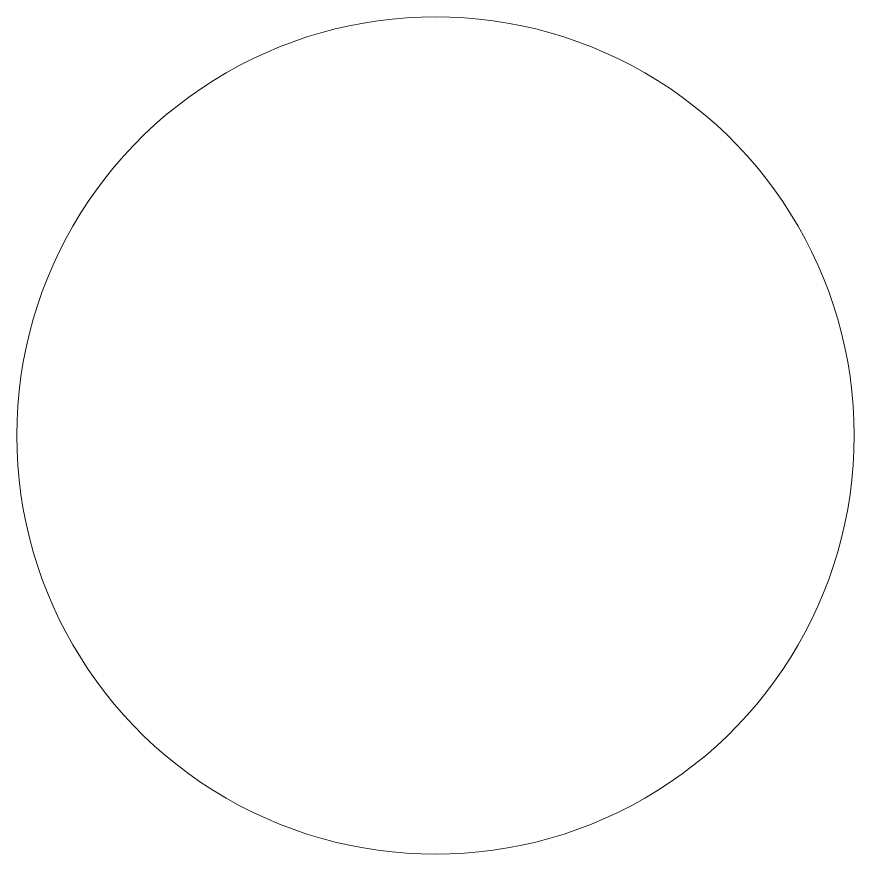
# Model space of a CAD drawing. Header units: centimetres. Extents: x -20.3 to 20.3, y -34.1 to 34.1.
# Drawn here: x -8.728 to -7.548, y -33.856 to -32.676 of the extents above; entities that cross this region are included whole.
import ezdxf

# ---------------------------------------------------------------- set-up
doc = ezdxf.new("R2010")
doc.units = ezdxf.units.CM
doc.header["$MEASUREMENT"] = 0
doc.layers.add('layer 1', color=7, linetype='Continuous')

msp = doc.modelspace()

# ---------------------------------------------------------------- linework, layer by layer
at = {"layer": 'layer 1', "color": 1, "lineweight": 9}
msp.add_open_spline([(-7.54798, -33.26569), (-7.54798, -33.26569), (-7.54837, -33.24467), (-7.54837, -33.24467), (-7.54837, -33.24467), (-7.54837, -33.24467), (-7.54956, -33.22378), (-7.54956, -33.22378), (-7.54956, -33.22378), (-7.54956, -33.22378), (-7.55137, -33.20302), (-7.55137, -33.20302), (-7.55137, -33.20302), (-7.55137, -33.20302), (-7.55392, -33.18241), (-7.55392, -33.18241), (-7.55392, -33.18241), (-7.55392, -33.18241), (-7.5572, -33.16198), (-7.5572, -33.16198), (-7.5572, -33.16198), (-7.5572, -33.16198), (-7.56118, -33.14173), (-7.56118, -33.14173), (-7.56118, -33.14173), (-7.56118, -33.14173), (-7.56586, -33.12169), (-7.56586, -33.12169), (-7.56586, -33.12169), (-7.56586, -33.12169), (-7.57122, -33.10187), (-7.57122, -33.10187), (-7.57122, -33.10187), (-7.57122, -33.10187), (-7.57726, -33.08229), (-7.57726, -33.08229), (-7.57726, -33.08229), (-7.57726, -33.08229), (-7.58396, -33.06296), (-7.58396, -33.06296), (-7.58396, -33.06296), (-7.58396, -33.06296), (-7.59131, -33.0439), (-7.59131, -33.0439), (-7.59131, -33.0439), (-7.59131, -33.0439), (-7.59931, -33.02513), (-7.59931, -33.02513), (-7.59931, -33.02513), (-7.59931, -33.02513), (-7.60795, -33.00665), (-7.60795, -33.00665), (-7.60795, -33.00665), (-7.60795, -33.00665), (-7.61721, -32.9885), (-7.61721, -32.9885), (-7.61721, -32.9885), (-7.61721, -32.9885), (-7.62709, -32.97068), (-7.62709, -32.97068), (-7.62709, -32.97068), (-7.62709, -32.97068), (-7.63757, -32.95321), (-7.63757, -32.95321), (-7.63757, -32.95321), (-7.63757, -32.95321), (-7.64865, -32.93611), (-7.64865, -32.93611), (-7.64865, -32.93611), (-7.64865, -32.93611), (-7.66034, -32.9194), (-7.66034, -32.9194), (-7.66034, -32.9194), (-7.66034, -32.9194), (-7.6726, -32.90308), (-7.6726, -32.90308), (-7.6726, -32.90308), (-7.6726, -32.90308), (-7.68542, -32.88718), (-7.68542, -32.88718), (-7.68542, -32.88718), (-7.68542, -32.88718), (-7.69882, -32.87172), (-7.69882, -32.87172), (-7.69882, -32.87172), (-7.69882, -32.87172), (-7.71276, -32.8567), (-7.71276, -32.8567), (-7.71276, -32.8567), (-7.71276, -32.8567), (-7.72724, -32.84215), (-7.72724, -32.84215), (-7.72724, -32.84215), (-7.72724, -32.84215), (-7.74226, -32.82808), (-7.74226, -32.82808), (-7.74226, -32.82808), (-7.74226, -32.82808), (-7.7578, -32.81451), (-7.7578, -32.81451), (-7.7578, -32.81451), (-7.7578, -32.81451), (-7.77386, -32.80145), (-7.77386, -32.80145), (-7.77386, -32.80145), (-7.77386, -32.80145), (-7.79042, -32.78892), (-7.79042, -32.78892), (-7.79042, -32.78892), (-7.79042, -32.78892), (-7.80748, -32.77695), (-7.80748, -32.77695), (-7.80748, -32.77695), (-7.80748, -32.77695), (-7.82502, -32.76553), (-7.82502, -32.76553), (-7.82502, -32.76553), (-7.82502, -32.76553), (-7.84289, -32.75479), (-7.84289, -32.75479), (-7.84289, -32.75479), (-7.84289, -32.75479), (-7.8614, -32.74454), (-7.8614, -32.74454), (-7.8614, -32.74454), (-7.8614, -32.74454), (-7.88006, -32.73505), (-7.88006, -32.73505), (-7.88006, -32.73505), (-7.88006, -32.73505), (-7.89896, -32.72627), (-7.89896, -32.72627), (-7.89896, -32.72627), (-7.89896, -32.72627), (-7.91808, -32.71819), (-7.91808, -32.71819), (-7.91808, -32.71819), (-7.91808, -32.71819), (-7.93742, -32.71081), (-7.93742, -32.71081), (-7.93742, -32.71081), (-7.93742, -32.71081), (-7.95694, -32.70414), (-7.95694, -32.70414), (-7.95694, -32.70414), (-7.95694, -32.70414), (-7.97664, -32.69816), (-7.97664, -32.69816), (-7.97664, -32.69816), (-7.97664, -32.69816), (-7.99648, -32.69289), (-7.99648, -32.69289), (-7.99648, -32.69289), (-7.99648, -32.69289), (-8.01646, -32.68832), (-8.01646, -32.68832), (-8.01646, -32.68832), (-8.01646, -32.68832), (-8.03655, -32.68446), (-8.03655, -32.68446), (-8.03655, -32.68446), (-8.03655, -32.68446), (-8.05674, -32.6813), (-8.05674, -32.6813), (-8.05674, -32.6813), (-8.05674, -32.6813), (-8.07699, -32.67884), (-8.07699, -32.67884), (-8.07699, -32.67884), (-8.07699, -32.67884), (-8.09731, -32.67708), (-8.09731, -32.67708), (-8.09731, -32.67708), (-8.09731, -32.67708), (-8.11766, -32.67602), (-8.11766, -32.67602), (-8.11766, -32.67602), (-8.11766, -32.67602), (-8.13803, -32.67563), (-8.13803, -32.67563), (-8.13803, -32.67563), (-8.13803, -32.67563), (-8.1584, -32.67602), (-8.1584, -32.67602), (-8.1584, -32.67602), (-8.1584, -32.67602), (-8.17875, -32.67708), (-8.17875, -32.67708), (-8.17875, -32.67708), (-8.17875, -32.67708), (-8.19906, -32.67884), (-8.19906, -32.67884), (-8.19906, -32.67884), (-8.19906, -32.67884), (-8.21932, -32.6813), (-8.21932, -32.6813), (-8.21932, -32.6813), (-8.21932, -32.6813), (-8.2395, -32.68446), (-8.2395, -32.68446), (-8.2395, -32.68446), (-8.2395, -32.68446), (-8.25959, -32.68832), (-8.25959, -32.68832), (-8.25959, -32.68832), (-8.25959, -32.68832), (-8.27957, -32.69289), (-8.27957, -32.69289), (-8.27957, -32.69289), (-8.27957, -32.69289), (-8.29941, -32.69816), (-8.29941, -32.69816), (-8.29941, -32.69816), (-8.29941, -32.69816), (-8.31911, -32.70414), (-8.31911, -32.70414), (-8.31911, -32.70414), (-8.31911, -32.70414), (-8.33863, -32.71081), (-8.33863, -32.71081), (-8.33863, -32.71081), (-8.33863, -32.71081), (-8.35797, -32.71819), (-8.35797, -32.71819), (-8.35797, -32.71819), (-8.35797, -32.71819), (-8.37709, -32.72627), (-8.37709, -32.72627), (-8.37709, -32.72627), (-8.37709, -32.72627), (-8.39599, -32.73505), (-8.39599, -32.73505), (-8.39599, -32.73505), (-8.39599, -32.73505), (-8.41465, -32.74454), (-8.41465, -32.74454), (-8.41465, -32.74454), (-8.41465, -32.74454), (-8.43303, -32.75473), (-8.43303, -32.75473), (-8.43303, -32.75473), (-8.43303, -32.75473), (-8.45103, -32.76556), (-8.45103, -32.76556), (-8.45103, -32.76556), (-8.45103, -32.76556), (-8.46857, -32.77698), (-8.46857, -32.77698), (-8.46857, -32.77698), (-8.46857, -32.77698), (-8.48564, -32.78896), (-8.48564, -32.78896), (-8.48564, -32.78896), (-8.48564, -32.78896), (-8.50219, -32.80148), (-8.50219, -32.80148), (-8.50219, -32.80148), (-8.50219, -32.80148), (-8.51826, -32.81454), (-8.51826, -32.81454), (-8.51826, -32.81454), (-8.51826, -32.81454), (-8.53379, -32.82811), (-8.53379, -32.82811), (-8.53379, -32.82811), (-8.53379, -32.82811), (-8.54882, -32.84218), (-8.54882, -32.84218), (-8.54882, -32.84218), (-8.54882, -32.84218), (-8.5633, -32.85673), (-8.5633, -32.85673), (-8.5633, -32.85673), (-8.5633, -32.85673), (-8.57724, -32.87175), (-8.57724, -32.87175), (-8.57724, -32.87175), (-8.57724, -32.87175), (-8.59062, -32.88722), (-8.59062, -32.88722), (-8.59062, -32.88722), (-8.59062, -32.88722), (-8.60346, -32.90311), (-8.60346, -32.90311), (-8.60346, -32.90311), (-8.60346, -32.90311), (-8.61572, -32.91943), (-8.61572, -32.91943), (-8.61572, -32.91943), (-8.61572, -32.91943), (-8.6274, -32.93615), (-8.6274, -32.93615), (-8.6274, -32.93615), (-8.6274, -32.93615), (-8.63848, -32.95325), (-8.63848, -32.95325), (-8.63848, -32.95325), (-8.63848, -32.95325), (-8.64897, -32.97071), (-8.64897, -32.97071), (-8.64897, -32.97071), (-8.64897, -32.97071), (-8.65885, -32.98853), (-8.65885, -32.98853), (-8.65885, -32.98853), (-8.65885, -32.98853), (-8.66811, -33.00669), (-8.66811, -33.00669), (-8.66811, -33.00669), (-8.66811, -33.00669), (-8.67674, -33.02516), (-8.67674, -33.02516), (-8.67674, -33.02516), (-8.67674, -33.02516), (-8.68474, -33.04393), (-8.68474, -33.04393), (-8.68474, -33.04393), (-8.68474, -33.04393), (-8.6921, -33.06299), (-8.6921, -33.06299), (-8.6921, -33.06299), (-8.6921, -33.06299), (-8.6988, -33.08232), (-8.6988, -33.08232), (-8.6988, -33.08232), (-8.6988, -33.08232), (-8.70484, -33.10191), (-8.70484, -33.10191), (-8.70484, -33.10191), (-8.70484, -33.10191), (-8.71019, -33.12173), (-8.71019, -33.12173), (-8.71019, -33.12173), (-8.71019, -33.12173), (-8.71487, -33.14177), (-8.71487, -33.14177), (-8.71487, -33.14177), (-8.71487, -33.14177), (-8.71885, -33.16201), (-8.71885, -33.16201), (-8.71885, -33.16201), (-8.71885, -33.16201), (-8.72213, -33.18244), (-8.72213, -33.18244), (-8.72213, -33.18244), (-8.72213, -33.18244), (-8.72469, -33.20305), (-8.72469, -33.20305), (-8.72469, -33.20305), (-8.72469, -33.20305), (-8.72649, -33.22381), (-8.72649, -33.22381), (-8.72649, -33.22381), (-8.72649, -33.22381), (-8.72769, -33.24471), (-8.72769, -33.24471), (-8.72769, -33.24471), (-8.72769, -33.24471), (-8.72805, -33.26571), (-8.72805, -33.26571), (-8.72805, -33.26571), (-8.72805, -33.26571), (-8.72763, -33.28672), (-8.72763, -33.28672), (-8.72763, -33.28672), (-8.72763, -33.28672), (-8.72644, -33.30761), (-8.72644, -33.30761), (-8.72644, -33.30761), (-8.72644, -33.30761), (-8.72464, -33.32837), (-8.72464, -33.32837), (-8.72464, -33.32837), (-8.72464, -33.32837), (-8.72208, -33.34898), (-8.72208, -33.34898), (-8.72208, -33.34898), (-8.72208, -33.34898), (-8.7188, -33.36941), (-8.7188, -33.36941), (-8.7188, -33.36941), (-8.7188, -33.36941), (-8.71482, -33.38965), (-8.71482, -33.38965), (-8.71482, -33.38965), (-8.71482, -33.38965), (-8.71014, -33.4097), (-8.71014, -33.4097), (-8.71014, -33.4097), (-8.71014, -33.4097), (-8.70478, -33.42952), (-8.70478, -33.42952), (-8.70478, -33.42952), (-8.70478, -33.42952), (-8.69875, -33.4491), (-8.69875, -33.4491), (-8.69875, -33.4491), (-8.69875, -33.4491), (-8.69205, -33.46843), (-8.69205, -33.46843), (-8.69205, -33.46843), (-8.69205, -33.46843), (-8.68469, -33.48749), (-8.68469, -33.48749), (-8.68469, -33.48749), (-8.68469, -33.48749), (-8.67669, -33.50626), (-8.67669, -33.50626), (-8.67669, -33.50626), (-8.67669, -33.50626), (-8.66805, -33.52474), (-8.66805, -33.52474), (-8.66805, -33.52474), (-8.66805, -33.52474), (-8.65879, -33.54289), (-8.65879, -33.54289), (-8.65879, -33.54289), (-8.65879, -33.54289), (-8.64891, -33.56071), (-8.64891, -33.56071), (-8.64891, -33.56071), (-8.64891, -33.56071), (-8.63843, -33.57818), (-8.63843, -33.57818), (-8.63843, -33.57818), (-8.63843, -33.57818), (-8.62735, -33.59528), (-8.62735, -33.59528), (-8.62735, -33.59528), (-8.62735, -33.59528), (-8.61567, -33.61199), (-8.61567, -33.61199), (-8.61567, -33.61199), (-8.61567, -33.61199), (-8.60341, -33.62831), (-8.60341, -33.62831), (-8.60341, -33.62831), (-8.60341, -33.62831), (-8.59057, -33.64421), (-8.59057, -33.64421), (-8.59057, -33.64421), (-8.59057, -33.64421), (-8.57718, -33.65967), (-8.57718, -33.65967), (-8.57718, -33.65967), (-8.57718, -33.65967), (-8.56325, -33.67469), (-8.56325, -33.67469), (-8.56325, -33.67469), (-8.56325, -33.67469), (-8.54877, -33.68924), (-8.54877, -33.68924), (-8.54877, -33.68924), (-8.54877, -33.68924), (-8.53374, -33.70331), (-8.53374, -33.70331), (-8.53374, -33.70331), (-8.53374, -33.70331), (-8.5182, -33.71688), (-8.5182, -33.71688), (-8.5182, -33.71688), (-8.5182, -33.71688), (-8.50214, -33.72994), (-8.50214, -33.72994), (-8.50214, -33.72994), (-8.50214, -33.72994), (-8.48558, -33.74247), (-8.48558, -33.74247), (-8.48558, -33.74247), (-8.48558, -33.74247), (-8.46852, -33.75444), (-8.46852, -33.75444), (-8.46852, -33.75444), (-8.46852, -33.75444), (-8.45098, -33.76586), (-8.45098, -33.76586), (-8.45098, -33.76586), (-8.45098, -33.76586), (-8.4329, -33.77673), (-8.4329, -33.77673), (-8.4329, -33.77673), (-8.4329, -33.77673), (-8.41461, -33.78686), (-8.41461, -33.78686), (-8.41461, -33.78686), (-8.41461, -33.78686), (-8.39595, -33.79634), (-8.39595, -33.79634), (-8.39595, -33.79634), (-8.39595, -33.79634), (-8.37705, -33.80513), (-8.37705, -33.80513), (-8.37705, -33.80513), (-8.37705, -33.80513), (-8.35793, -33.81321), (-8.35793, -33.81321), (-8.35793, -33.81321), (-8.35793, -33.81321), (-8.33859, -33.82059), (-8.33859, -33.82059), (-8.33859, -33.82059), (-8.33859, -33.82059), (-8.31907, -33.82726), (-8.31907, -33.82726), (-8.31907, -33.82726), (-8.31907, -33.82726), (-8.29937, -33.83323), (-8.29937, -33.83323), (-8.29937, -33.83323), (-8.29937, -33.83323), (-8.27953, -33.8385), (-8.27953, -33.8385), (-8.27953, -33.8385), (-8.27953, -33.8385), (-8.25955, -33.84307), (-8.25955, -33.84307), (-8.25955, -33.84307), (-8.25955, -33.84307), (-8.23946, -33.84693), (-8.23946, -33.84693), (-8.23946, -33.84693), (-8.23946, -33.84693), (-8.21928, -33.8501), (-8.21928, -33.8501), (-8.21928, -33.8501), (-8.21928, -33.8501), (-8.19902, -33.85255), (-8.19902, -33.85255), (-8.19902, -33.85255), (-8.19902, -33.85255), (-8.17871, -33.85431), (-8.17871, -33.85431), (-8.17871, -33.85431), (-8.17871, -33.85431), (-8.15835, -33.85537), (-8.15835, -33.85537), (-8.15835, -33.85537), (-8.15835, -33.85537), (-8.13799, -33.85576), (-8.13799, -33.85576), (-8.13799, -33.85576), (-8.13799, -33.85576), (-8.11762, -33.85537), (-8.11762, -33.85537), (-8.11762, -33.85537), (-8.11762, -33.85537), (-8.09726, -33.85431), (-8.09726, -33.85431), (-8.09726, -33.85431), (-8.09726, -33.85431), (-8.07695, -33.85255), (-8.07695, -33.85255), (-8.07695, -33.85255), (-8.07695, -33.85255), (-8.05669, -33.8501), (-8.05669, -33.8501), (-8.05669, -33.8501), (-8.05669, -33.8501), (-8.0365, -33.84693), (-8.0365, -33.84693), (-8.0365, -33.84693), (-8.0365, -33.84693), (-8.01642, -33.84307), (-8.01642, -33.84307), (-8.01642, -33.84307), (-8.01642, -33.84307), (-7.99643, -33.8385), (-7.99643, -33.8385), (-7.99643, -33.8385), (-7.99643, -33.8385), (-7.9766, -33.83323), (-7.9766, -33.83323), (-7.9766, -33.83323), (-7.9766, -33.83323), (-7.95689, -33.82726), (-7.95689, -33.82726), (-7.95689, -33.82726), (-7.95689, -33.82726), (-7.93738, -33.82059), (-7.93738, -33.82059), (-7.93738, -33.82059), (-7.93738, -33.82059), (-7.91803, -33.81321), (-7.91803, -33.81321), (-7.91803, -33.81321), (-7.91803, -33.81321), (-7.89891, -33.80513), (-7.89891, -33.80513), (-7.89891, -33.80513), (-7.89891, -33.80513), (-7.88002, -33.79634), (-7.88002, -33.79634), (-7.88002, -33.79634), (-7.88002, -33.79634), (-7.86135, -33.78686), (-7.86135, -33.78686), (-7.86135, -33.78686), (-7.86135, -33.78686), (-7.84297, -33.77667), (-7.84297, -33.77667), (-7.84297, -33.77667), (-7.84297, -33.77667), (-7.82498, -33.76583), (-7.82498, -33.76583), (-7.82498, -33.76583), (-7.82498, -33.76583), (-7.80744, -33.75442), (-7.80744, -33.75442), (-7.80744, -33.75442), (-7.80744, -33.75442), (-7.79038, -33.74244), (-7.79038, -33.74244), (-7.79038, -33.74244), (-7.79038, -33.74244), (-7.77382, -33.72991), (-7.77382, -33.72991), (-7.77382, -33.72991), (-7.77382, -33.72991), (-7.75775, -33.71686), (-7.75775, -33.71686), (-7.75775, -33.71686), (-7.75775, -33.71686), (-7.74222, -33.70329), (-7.74222, -33.70329), (-7.74222, -33.70329), (-7.74222, -33.70329), (-7.72719, -33.68922), (-7.72719, -33.68922), (-7.72719, -33.68922), (-7.72719, -33.68922), (-7.71271, -33.67466), (-7.71271, -33.67466), (-7.71271, -33.67466), (-7.71271, -33.67466), (-7.69877, -33.65965), (-7.69877, -33.65965), (-7.69877, -33.65965), (-7.69877, -33.65965), (-7.68537, -33.64418), (-7.68537, -33.64418), (-7.68537, -33.64418), (-7.68537, -33.64418), (-7.67255, -33.62828), (-7.67255, -33.62828), (-7.67255, -33.62828), (-7.67255, -33.62828), (-7.66029, -33.61197), (-7.66029, -33.61197), (-7.66029, -33.61197), (-7.66029, -33.61197), (-7.64861, -33.59525), (-7.64861, -33.59525), (-7.64861, -33.59525), (-7.64861, -33.59525), (-7.63753, -33.57815), (-7.63753, -33.57815), (-7.63753, -33.57815), (-7.63753, -33.57815), (-7.62704, -33.56068), (-7.62704, -33.56068), (-7.62704, -33.56068), (-7.62704, -33.56068), (-7.61716, -33.54286), (-7.61716, -33.54286), (-7.61716, -33.54286), (-7.61716, -33.54286), (-7.60791, -33.52471), (-7.60791, -33.52471), (-7.60791, -33.52471), (-7.60791, -33.52471), (-7.59927, -33.50624), (-7.59927, -33.50624), (-7.59927, -33.50624), (-7.59927, -33.50624), (-7.59127, -33.48746), (-7.59127, -33.48746), (-7.59127, -33.48746), (-7.59127, -33.48746), (-7.58391, -33.4684), (-7.58391, -33.4684), (-7.58391, -33.4684), (-7.58391, -33.4684), (-7.57721, -33.44907), (-7.57721, -33.44907), (-7.57721, -33.44907), (-7.57721, -33.44907), (-7.57117, -33.42949), (-7.57117, -33.42949), (-7.57117, -33.42949), (-7.57117, -33.42949), (-7.56582, -33.40967), (-7.56582, -33.40967), (-7.56582, -33.40967), (-7.56582, -33.40967), (-7.56114, -33.38963), (-7.56114, -33.38963), (-7.56114, -33.38963), (-7.56114, -33.38963), (-7.55716, -33.36938), (-7.55716, -33.36938), (-7.55716, -33.36938), (-7.55716, -33.36938), (-7.55388, -33.34895), (-7.55388, -33.34895), (-7.55388, -33.34895), (-7.55388, -33.34895), (-7.55132, -33.32835), (-7.55132, -33.32835), (-7.55132, -33.32835), (-7.55132, -33.32835), (-7.54952, -33.30759), (-7.54952, -33.30759), (-7.54952, -33.30759), (-7.54952, -33.30759), (-7.54832, -33.28669), (-7.54832, -33.28669), (-7.54832, -33.28669), (-7.54832, -33.28669), (-7.54794, -33.26567), (-7.54794, -33.26567)], degree=3, knots=[0, 0, 0, 0, 0.0055249, 0.0055249, 0.0055249, 0.0055249, 0.0110497, 0.0110497, 0.0110497, 0.0110497, 0.0165746, 0.0165746, 0.0165746, 0.0165746, 0.0220994, 0.0220994, 0.0220994, 0.0220994, 0.0276243, 0.0276243, 0.0276243, 0.0276243, 0.0331492, 0.0331492, 0.0331492, 0.0331492, 0.038674, 0.038674, 0.038674, 0.038674, 0.0441989, 0.0441989, 0.0441989, 0.0441989, 0.0497238, 0.0497238, 0.0497238, 0.0497238, 0.0552486, 0.0552486, 0.0552486, 0.0552486, 0.0607735, 0.0607735, 0.0607735, 0.0607735, 0.0662983, 0.0662983, 0.0662983, 0.0662983, 0.0718232, 0.0718232, 0.0718232, 0.0718232, 0.0773481, 0.0773481, 0.0773481, 0.0773481, 0.0828729, 0.0828729, 0.0828729, 0.0828729, 0.0883978, 0.0883978, 0.0883978, 0.0883978, 0.0939227, 0.0939227, 0.0939227, 0.0939227, 0.0994475, 0.0994475, 0.0994475, 0.0994475, 0.1049724, 0.1049724, 0.1049724, 0.1049724, 0.1104972, 0.1104972, 0.1104972, 0.1104972, 0.1160221, 0.1160221, 0.1160221, 0.1160221, 0.121547, 0.121547, 0.121547, 0.121547, 0.1270718, 0.1270718, 0.1270718, 0.1270718, 0.1325967, 0.1325967, 0.1325967, 0.1325967, 0.1381215, 0.1381215, 0.1381215, 0.1381215, 0.1436464, 0.1436464, 0.1436464, 0.1436464, 0.1491713, 0.1491713, 0.1491713, 0.1491713, 0.1546961, 0.1546961, 0.1546961, 0.1546961, 0.160221, 0.160221, 0.160221, 0.160221, 0.1657459, 0.1657459, 0.1657459, 0.1657459, 0.1712707, 0.1712707, 0.1712707, 0.1712707, 0.1767956, 0.1767956, 0.1767956, 0.1767956, 0.1823204, 0.1823204, 0.1823204, 0.1823204, 0.1878453, 0.1878453, 0.1878453, 0.1878453, 0.1933702, 0.1933702, 0.1933702, 0.1933702, 0.198895, 0.198895, 0.198895, 0.198895, 0.2044199, 0.2044199, 0.2044199, 0.2044199, 0.2099448, 0.2099448, 0.2099448, 0.2099448, 0.2154696, 0.2154696, 0.2154696, 0.2154696, 0.2209945, 0.2209945, 0.2209945, 0.2209945, 0.2265193, 0.2265193, 0.2265193, 0.2265193, 0.2320442, 0.2320442, 0.2320442, 0.2320442, 0.2375691, 0.2375691, 0.2375691, 0.2375691, 0.2430939, 0.2430939, 0.2430939, 0.2430939, 0.2486188, 0.2486188, 0.2486188, 0.2486188, 0.2541436, 0.2541436, 0.2541436, 0.2541436, 0.2596685, 0.2596685, 0.2596685, 0.2596685, 0.2651934, 0.2651934, 0.2651934, 0.2651934, 0.2707182, 0.2707182, 0.2707182, 0.2707182, 0.2762431, 0.2762431, 0.2762431, 0.2762431, 0.281768, 0.281768, 0.281768, 0.281768, 0.2872928, 0.2872928, 0.2872928, 0.2872928, 0.2928177, 0.2928177, 0.2928177, 0.2928177, 0.2983425, 0.2983425, 0.2983425, 0.2983425, 0.3038674, 0.3038674, 0.3038674, 0.3038674, 0.3093923, 0.3093923, 0.3093923, 0.3093923, 0.3149171, 0.3149171, 0.3149171, 0.3149171, 0.320442, 0.320442, 0.320442, 0.320442, 0.3259669, 0.3259669, 0.3259669, 0.3259669, 0.3314917, 0.3314917, 0.3314917, 0.3314917, 0.3370166, 0.3370166, 0.3370166, 0.3370166, 0.3425414, 0.3425414, 0.3425414, 0.3425414, 0.3480663, 0.3480663, 0.3480663, 0.3480663, 0.3535912, 0.3535912, 0.3535912, 0.3535912, 0.359116, 0.359116, 0.359116, 0.359116, 0.3646409, 0.3646409, 0.3646409, 0.3646409, 0.3701657, 0.3701657, 0.3701657, 0.3701657, 0.3756906, 0.3756906, 0.3756906, 0.3756906, 0.3812155, 0.3812155, 0.3812155, 0.3812155, 0.3867403, 0.3867403, 0.3867403, 0.3867403, 0.3922652, 0.3922652, 0.3922652, 0.3922652, 0.3977901, 0.3977901, 0.3977901, 0.3977901, 0.4033149, 0.4033149, 0.4033149, 0.4033149, 0.4088398, 0.4088398, 0.4088398, 0.4088398, 0.4143646, 0.4143646, 0.4143646, 0.4143646, 0.4198895, 0.4198895, 0.4198895, 0.4198895, 0.4254144, 0.4254144, 0.4254144, 0.4254144, 0.4309392, 0.4309392, 0.4309392, 0.4309392, 0.4364641, 0.4364641, 0.4364641, 0.4364641, 0.441989, 0.441989, 0.441989, 0.441989, 0.4475138, 0.4475138, 0.4475138, 0.4475138, 0.4530387, 0.4530387, 0.4530387, 0.4530387, 0.4585635, 0.4585635, 0.4585635, 0.4585635, 0.4640884, 0.4640884, 0.4640884, 0.4640884, 0.4696133, 0.4696133, 0.4696133, 0.4696133, 0.4751381, 0.4751381, 0.4751381, 0.4751381, 0.480663, 0.480663, 0.480663, 0.480663, 0.4861878, 0.4861878, 0.4861878, 0.4861878, 0.4917127, 0.4917127, 0.4917127, 0.4917127, 0.4972376, 0.4972376, 0.4972376, 0.4972376, 0.5027624, 0.5027624, 0.5027624, 0.5027624, 0.5082873, 0.5082873, 0.5082873, 0.5082873, 0.5138122, 0.5138122, 0.5138122, 0.5138122, 0.519337, 0.519337, 0.519337, 0.519337, 0.5248619, 0.5248619, 0.5248619, 0.5248619, 0.5303867, 0.5303867, 0.5303867, 0.5303867, 0.5359116, 0.5359116, 0.5359116, 0.5359116, 0.5414365, 0.5414365, 0.5414365, 0.5414365, 0.5469613, 0.5469613, 0.5469613, 0.5469613, 0.5524862, 0.5524862, 0.5524862, 0.5524862, 0.558011, 0.558011, 0.558011, 0.558011, 0.5635359, 0.5635359, 0.5635359, 0.5635359, 0.5690608, 0.5690608, 0.5690608, 0.5690608, 0.5745856, 0.5745856, 0.5745856, 0.5745856, 0.5801105, 0.5801105, 0.5801105, 0.5801105, 0.5856354, 0.5856354, 0.5856354, 0.5856354, 0.5911602, 0.5911602, 0.5911602, 0.5911602, 0.5966851, 0.5966851, 0.5966851, 0.5966851, 0.6022099, 0.6022099, 0.6022099, 0.6022099, 0.6077348, 0.6077348, 0.6077348, 0.6077348, 0.6132597, 0.6132597, 0.6132597, 0.6132597, 0.6187845, 0.6187845, 0.6187845, 0.6187845, 0.6243094, 0.6243094, 0.6243094, 0.6243094, 0.6298343, 0.6298343, 0.6298343, 0.6298343, 0.6353591, 0.6353591, 0.6353591, 0.6353591, 0.640884, 0.640884, 0.640884, 0.640884, 0.6464088, 0.6464088, 0.6464088, 0.6464088, 0.6519337, 0.6519337, 0.6519337, 0.6519337, 0.6574586, 0.6574586, 0.6574586, 0.6574586, 0.6629834, 0.6629834, 0.6629834, 0.6629834, 0.6685083, 0.6685083, 0.6685083, 0.6685083, 0.6740331, 0.6740331, 0.6740331, 0.6740331, 0.679558, 0.679558, 0.679558, 0.679558, 0.6850829, 0.6850829, 0.6850829, 0.6850829, 0.6906077, 0.6906077, 0.6906077, 0.6906077, 0.6961326, 0.6961326, 0.6961326, 0.6961326, 0.7016575, 0.7016575, 0.7016575, 0.7016575, 0.7071823, 0.7071823, 0.7071823, 0.7071823, 0.7127072, 0.7127072, 0.7127072, 0.7127072, 0.718232, 0.718232, 0.718232, 0.718232, 0.7237569, 0.7237569, 0.7237569, 0.7237569, 0.7292818, 0.7292818, 0.7292818, 0.7292818, 0.7348066, 0.7348066, 0.7348066, 0.7348066, 0.7403315, 0.7403315, 0.7403315, 0.7403315, 0.7458564, 0.7458564, 0.7458564, 0.7458564, 0.7513812, 0.7513812, 0.7513812, 0.7513812, 0.7569061, 0.7569061, 0.7569061, 0.7569061, 0.7624309, 0.7624309, 0.7624309, 0.7624309, 0.7679558, 0.7679558, 0.7679558, 0.7679558, 0.7734807, 0.7734807, 0.7734807, 0.7734807, 0.7790055, 0.7790055, 0.7790055, 0.7790055, 0.7845304, 0.7845304, 0.7845304, 0.7845304, 0.7900552, 0.7900552, 0.7900552, 0.7900552, 0.7955801, 0.7955801, 0.7955801, 0.7955801, 0.801105, 0.801105, 0.801105, 0.801105, 0.8066298, 0.8066298, 0.8066298, 0.8066298, 0.8121547, 0.8121547, 0.8121547, 0.8121547, 0.8176796, 0.8176796, 0.8176796, 0.8176796, 0.8232044, 0.8232044, 0.8232044, 0.8232044, 0.8287293, 0.8287293, 0.8287293, 0.8287293, 0.8342541, 0.8342541, 0.8342541, 0.8342541, 0.839779, 0.839779, 0.839779, 0.839779, 0.8453039, 0.8453039, 0.8453039, 0.8453039, 0.8508287, 0.8508287, 0.8508287, 0.8508287, 0.8563536, 0.8563536, 0.8563536, 0.8563536, 0.8618785, 0.8618785, 0.8618785, 0.8618785, 0.8674033, 0.8674033, 0.8674033, 0.8674033, 0.8729282, 0.8729282, 0.8729282, 0.8729282, 0.878453, 0.878453, 0.878453, 0.878453, 0.8839779, 0.8839779, 0.8839779, 0.8839779, 0.8895028, 0.8895028, 0.8895028, 0.8895028, 0.8950276, 0.8950276, 0.8950276, 0.8950276, 0.9005525, 0.9005525, 0.9005525, 0.9005525, 0.9060773, 0.9060773, 0.9060773, 0.9060773, 0.9116022, 0.9116022, 0.9116022, 0.9116022, 0.9171271, 0.9171271, 0.9171271, 0.9171271, 0.9226519, 0.9226519, 0.9226519, 0.9226519, 0.9281768, 0.9281768, 0.9281768, 0.9281768, 0.9337017, 0.9337017, 0.9337017, 0.9337017, 0.9392265, 0.9392265, 0.9392265, 0.9392265, 0.9447514, 0.9447514, 0.9447514, 0.9447514, 0.9502762, 0.9502762, 0.9502762, 0.9502762, 0.9558011, 0.9558011, 0.9558011, 0.9558011, 0.961326, 0.961326, 0.961326, 0.961326, 0.9668508, 0.9668508, 0.9668508, 0.9668508, 0.9723757, 0.9723757, 0.9723757, 0.9723757, 0.9779006, 0.9779006, 0.9779006, 0.9779006, 0.9834254, 0.9834254, 0.9834254, 0.9834254, 0.9889503, 0.9889503, 0.9889503, 0.9889503, 1, 1, 1, 1], dxfattribs=at)

doc.saveas('drawing.dxf')
